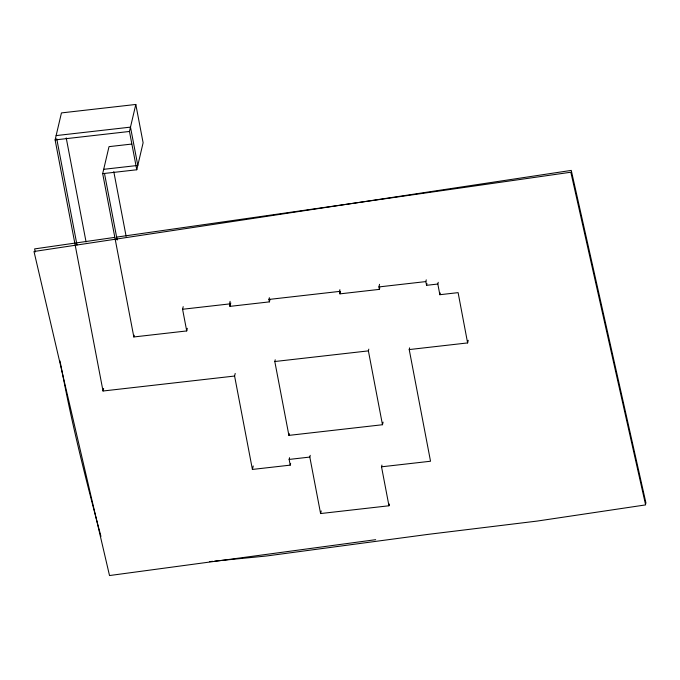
<?xml version="1.0" encoding="UTF-8"?>
<svg xmlns="http://www.w3.org/2000/svg" width="680" height="680" viewBox="0 0 680 680"><rect width="100%" height="100%" fill="white"/><g stroke="black" fill="none" stroke-linecap="round" stroke-linejoin="round"><path stroke-width="1.02" d="M235.203 373.439L234.591 376.04L103.02 391.008L55.114 139.918L61.447 112.914L135.805 104.456L143.114 142.766L136.782 169.77L102.68 173.646L133.832 336.957L186.719 330.939L187.323 328.338M102.68 173.646L109.013 146.642L131.75 144.058M136.782 169.77L129.472 131.461L135.805 104.456M103.02 391.008L103.632 388.407M133.832 336.957L134.24 335.223M186.719 330.939L182.58 309.264L183.192 306.663M270.019 299.285L269.416 301.877L229.959 306.365L229.492 303.926L230.103 301.325M229.959 306.365L230.775 302.906M269.416 301.877L268.949 299.438L269.356 297.704M383.095 422.135L382.483 424.736L288.898 435.379L274.805 361.522L275.213 359.788M290.64 463.403L290.232 465.137L252.407 469.438L253.224 465.978M288.898 435.379L289.306 433.644M290.232 465.137L289.144 459.425L289.544 457.691M379.805 287.64L379.398 289.374L339.949 293.862L339.481 291.414L339.889 289.68M339.949 293.862L340.552 291.261M389.368 504.041L388.96 505.775L320.594 513.553L309.817 457.07L310.225 455.337M320.594 513.553L321.207 510.952M379.398 289.374L378.93 286.926L379.542 284.325M382.483 424.736L368.39 350.88L368.798 349.146M388.96 505.775L381.523 466.812L381.93 465.077M381.523 466.812L430.525 461.236L409.216 349.571L409.624 347.837M438.235 282.302L437.827 284.036L426.555 285.32L425.841 281.588L426.25 279.854M426.555 285.32L426.964 283.585M409.216 349.571L467.611 342.924L458.108 292.638L439.858 294.712L440.266 292.978M467.611 342.924L468.223 340.332M114.775 237.371L34.603 248.905L35.283 251.965M116.849 237.074L570.835 172.227L645.617 504.9L537.166 521.075L428.051 534.378L266.407 556.002L214.761 561.111M375.657 539.682L109.522 575.543L34 251.498L571.26 170.399L646 503.251M56.134 135.592L130.492 127.126L137.802 165.435M55.114 139.918L129.472 131.461M103.691 169.32L136.765 165.554M182.58 309.264L229.492 303.926M268.949 299.438L339.481 291.414M378.93 286.926L425.841 281.588M274.805 361.522L368.39 350.88M289.144 459.425L309.817 457.07M209.55 561.629L212.67 561.314M100.954 536.418C87.159 484.449 73.848 432.293 63.614 379.5A1198.457 721.71 -83.1 0 0 59.967 360.876M437.827 284.036L439.858 294.712M234.591 376.04L252.407 469.438M113.79 171.666L126.123 236.3M104.49 173.476L117.189 240.049M66.215 137.895L86.071 241.97M56.729 138.712L77.002 244.987"/></g></svg>
